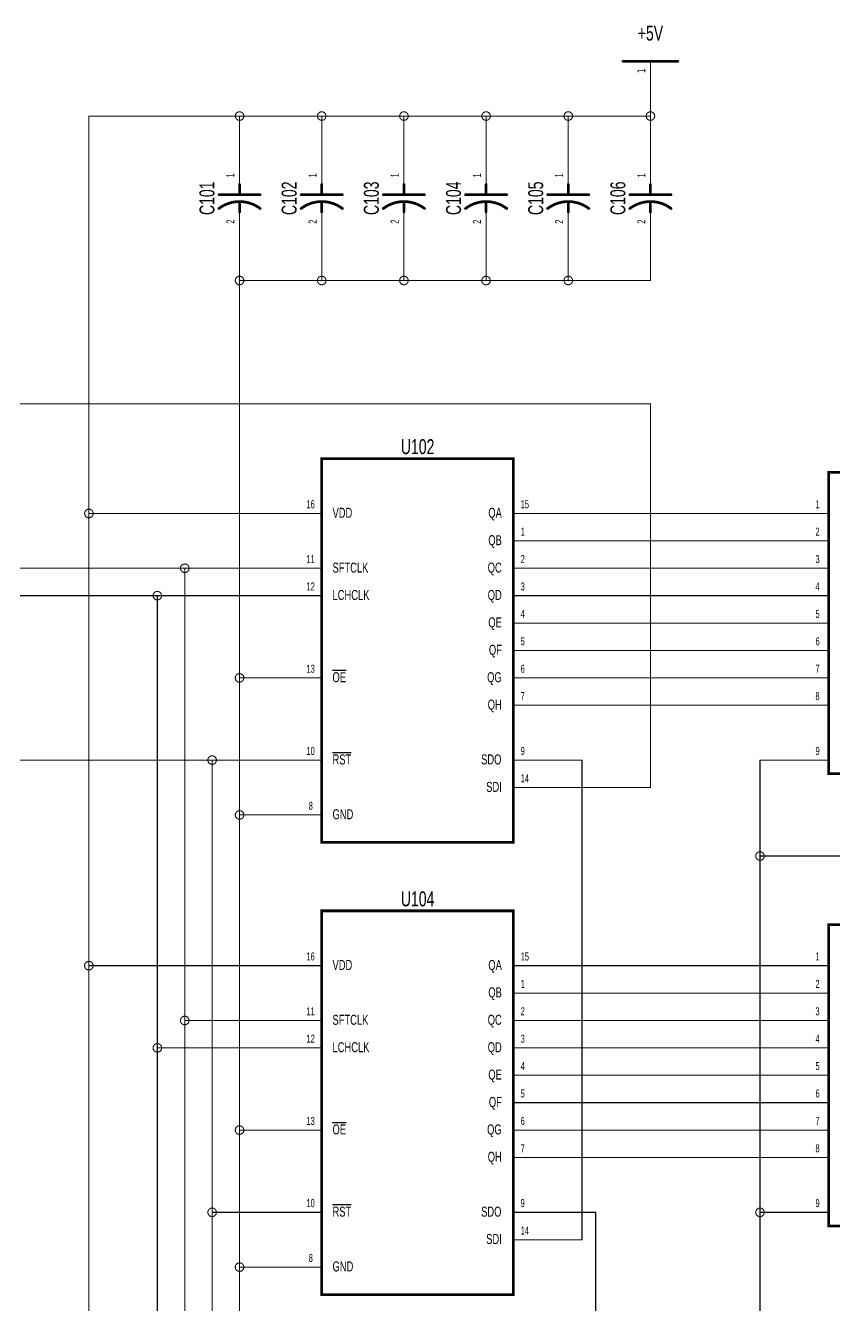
# Model space of a CAD drawing. Extents: x 0 to 23.8, y -0.1 to 21.2.
# Drawn here: x 13.119 to 16.072, y 16.219 to 20.889 of the extents above; entities that cross this region are included whole.
import ezdxf
from ezdxf.enums import TextEntityAlignment as Align

# ---------------------------------------------------------------- set-up
doc = ezdxf.new("R2010")
doc.units = 0
for name, color, linetype in [('Element', 253, 'CONTINUOUS'), ('Net', 50, 'CONTINUOUS'), ('Pin', 50, 'CONTINUOUS')]:
    doc.layers.add(name, color=color, linetype=linetype)

msp = doc.modelspace()

# ---------------------------------------------------------------- linework, layer by layer
at = {"layer": 'Element', "linetype": 'CONTINUOUS'}
for points, const_width in [([(15.2975, 20.7591, 1), (15.3025, 20.7591, 1), (15.2975, 20.7591, 1)], 0.0049), ([(15.4975, 20.7591, 1), (15.5025, 20.7591, 1), (15.4975, 20.7591, 1)], 0.0049), ([(13.8975, 20.3091, 1), (13.9025, 20.3091, 1), (13.8975, 20.3091, 1)], 0.0049), ([(14.1975, 20.3091, 1), (14.2025, 20.3091, 1), (14.1975, 20.3091, 1)], 0.0049), ([(14.4975, 20.3091, 1), (14.5025, 20.3091, 1), (14.4975, 20.3091, 1)], 0.0049), ([(14.7975, 20.3091, 1), (14.8025, 20.3091, 1), (14.7975, 20.3091, 1)], 0.0049), ([(15.0975, 20.3091, 1), (15.1025, 20.3091, 1), (15.0975, 20.3091, 1)], 0.0049), ([(15.3975, 20.3091, 1), (15.4025, 20.3091, 1), (15.3975, 20.3091, 1)], 0.0049), ([(13.8225, 20.2721, 1), (13.8275, 20.2721, 1), (13.8225, 20.2721, 1)], 0.0049), ([(13.8975, 20.2721, 1), (13.9025, 20.2721, 1), (13.8975, 20.2721, 1)], 0.0049), ([(13.9725, 20.2721, 1), (13.9775, 20.2721, 1), (13.9725, 20.2721, 1)], 0.0049), ([(14.1225, 20.2721, 1), (14.1275, 20.2721, 1), (14.1225, 20.2721, 1)], 0.0049), ([(14.1975, 20.2721, 1), (14.2025, 20.2721, 1), (14.1975, 20.2721, 1)], 0.0049), ([(14.2725, 20.2721, 1), (14.2775, 20.2721, 1), (14.2725, 20.2721, 1)], 0.0049), ([(14.4225, 20.2721, 1), (14.4275, 20.2721, 1), (14.4225, 20.2721, 1)], 0.0049), ([(14.4975, 20.2721, 1), (14.5025, 20.2721, 1), (14.4975, 20.2721, 1)], 0.0049), ([(14.5725, 20.2721, 1), (14.5775, 20.2721, 1), (14.5725, 20.2721, 1)], 0.0049), ([(14.7225, 20.2721, 1), (14.7275, 20.2721, 1), (14.7225, 20.2721, 1)], 0.0049), ([(14.7975, 20.2721, 1), (14.8025, 20.2721, 1), (14.7975, 20.2721, 1)], 0.0049), ([(14.8725, 20.2721, 1), (14.8775, 20.2721, 1), (14.8725, 20.2721, 1)], 0.0049), ([(15.0225, 20.2721, 1), (15.0275, 20.2721, 1), (15.0225, 20.2721, 1)], 0.0049), ([(15.0975, 20.2721, 1), (15.1025, 20.2721, 1), (15.0975, 20.2721, 1)], 0.0049), ([(15.1725, 20.2721, 1), (15.1775, 20.2721, 1), (15.1725, 20.2721, 1)], 0.0049), ([(15.3225, 20.2721, 1), (15.3275, 20.2721, 1), (15.3225, 20.2721, 1)], 0.0049), ([(15.3975, 20.2721, 1), (15.4025, 20.2721, 1), (15.3975, 20.2721, 1)], 0.0049), ([(15.4725, 20.2721, 1), (15.4775, 20.2721, 1), (15.4725, 20.2721, 1)], 0.0049), ([(13.8223, 20.2219, 1), (13.8273, 20.2219, 1), (13.8223, 20.2219, 1)], 0.005), ([(13.8975, 20.2471, 1), (13.9025, 20.2471, 1), (13.8975, 20.2471, 1)], 0.0049), ([(13.9727, 20.2219, 1), (13.9777, 20.2219, 1), (13.9727, 20.2219, 1)], 0.005), ([(14.1223, 20.2219, 1), (14.1273, 20.2219, 1), (14.1223, 20.2219, 1)], 0.005), ([(14.1975, 20.2471, 1), (14.2025, 20.2471, 1), (14.1975, 20.2471, 1)], 0.0049), ([(14.2727, 20.2219, 1), (14.2777, 20.2219, 1), (14.2727, 20.2219, 1)], 0.005), ([(14.4223, 20.2219, 1), (14.4273, 20.2219, 1), (14.4223, 20.2219, 1)], 0.005), ([(14.4975, 20.2471, 1), (14.5025, 20.2471, 1), (14.4975, 20.2471, 1)], 0.0049), ([(14.5727, 20.2219, 1), (14.5777, 20.2219, 1), (14.5727, 20.2219, 1)], 0.005), ([(14.7223, 20.2219, 1), (14.7273, 20.2219, 1), (14.7223, 20.2219, 1)], 0.005), ([(14.7975, 20.2471, 1), (14.8025, 20.2471, 1), (14.7975, 20.2471, 1)], 0.0049), ([(14.8727, 20.2219, 1), (14.8777, 20.2219, 1), (14.8727, 20.2219, 1)], 0.005), ([(15.0223, 20.2219, 1), (15.0273, 20.2219, 1), (15.0223, 20.2219, 1)], 0.005), ([(15.0975, 20.2471, 1), (15.1025, 20.2471, 1), (15.0975, 20.2471, 1)], 0.0049), ([(15.1727, 20.2219, 1), (15.1777, 20.2219, 1), (15.1727, 20.2219, 1)], 0.005), ([(15.3223, 20.2219, 1), (15.3273, 20.2219, 1), (15.3223, 20.2219, 1)], 0.005), ([(15.3975, 20.2471, 1), (15.4025, 20.2471, 1), (15.3975, 20.2471, 1)], 0.0049), ([(15.4727, 20.2219, 1), (15.4777, 20.2219, 1), (15.4727, 20.2219, 1)], 0.005), ([(13.8975, 20.2091, 1), (13.9025, 20.2091, 1), (13.8975, 20.2091, 1)], 0.0049), ([(14.1975, 20.2091, 1), (14.2025, 20.2091, 1), (14.1975, 20.2091, 1)], 0.0049), ([(14.4975, 20.2091, 1), (14.5025, 20.2091, 1), (14.4975, 20.2091, 1)], 0.0049), ([(14.7975, 20.2091, 1), (14.8025, 20.2091, 1), (14.7975, 20.2091, 1)], 0.0049), ([(15.0975, 20.2091, 1), (15.1025, 20.2091, 1), (15.0975, 20.2091, 1)], 0.0049), ([(15.3975, 20.2091, 1), (15.4025, 20.2091, 1), (15.3975, 20.2091, 1)], 0.0049)]:
    msp.add_lwpolyline(points, format="xyb", dxfattribs=dict(at, const_width=const_width))
for points, const_width in [([(15.3, 20.7591), (15.5, 20.7591)], 0.0098), ([(13.9, 20.3091), (13.9, 20.2721)], 0.0098), ([(14.2, 20.3091), (14.2, 20.2721)], 0.0098), ([(14.5, 20.3091), (14.5, 20.2721)], 0.0098), ([(14.8, 20.3091), (14.8, 20.2721)], 0.0098), ([(15.1, 20.3091), (15.1, 20.2721)], 0.0098), ([(15.4, 20.3091), (15.4, 20.2721)], 0.0098), ([(13.825, 20.2721), (13.975, 20.2721)], 0.0098), ([(14.125, 20.2721), (14.275, 20.2721)], 0.0098), ([(14.425, 20.2721), (14.575, 20.2721)], 0.0098), ([(14.725, 20.2721), (14.875, 20.2721)], 0.0098), ([(15.025, 20.2721), (15.175, 20.2721)], 0.0098), ([(15.325, 20.2721), (15.475, 20.2721)], 0.0098), ([(13.9752, 20.2219), (13.9686, 20.2265), (13.9617, 20.2307), (13.9546, 20.2345), (13.9472, 20.2378), (13.9397, 20.2406), (13.9319, 20.2429), (13.9241, 20.2447), (13.9161, 20.246), (13.9081, 20.2468), (13.9, 20.2471), (13.8919, 20.2468), (13.8839, 20.246), (13.8759, 20.2447), (13.8681, 20.2429), (13.8603, 20.2406), (13.8528, 20.2378), (13.8454, 20.2345), (13.8383, 20.2307), (13.8314, 20.2265), (13.8248, 20.2219)], 0.01), ([(13.9, 20.2471), (13.9, 20.2091)], 0.0098), ([(14.2752, 20.2219), (14.2686, 20.2265), (14.2617, 20.2307), (14.2546, 20.2345), (14.2472, 20.2378), (14.2397, 20.2406), (14.2319, 20.2429), (14.2241, 20.2447), (14.2161, 20.246), (14.2081, 20.2468), (14.2, 20.2471), (14.1919, 20.2468), (14.1839, 20.246), (14.1759, 20.2447), (14.1681, 20.2429), (14.1603, 20.2406), (14.1528, 20.2378), (14.1454, 20.2345), (14.1383, 20.2307), (14.1314, 20.2265), (14.1248, 20.2219)], 0.01), ([(14.2, 20.2471), (14.2, 20.2091)], 0.0098), ([(14.5752, 20.2219), (14.5686, 20.2265), (14.5617, 20.2307), (14.5546, 20.2345), (14.5472, 20.2378), (14.5397, 20.2406), (14.5319, 20.2429), (14.5241, 20.2447), (14.5161, 20.246), (14.5081, 20.2468), (14.5, 20.2471), (14.4919, 20.2468), (14.4839, 20.246), (14.4759, 20.2447), (14.4681, 20.2429), (14.4603, 20.2406), (14.4528, 20.2378), (14.4454, 20.2345), (14.4383, 20.2307), (14.4314, 20.2265), (14.4248, 20.2219)], 0.01), ([(14.5, 20.2471), (14.5, 20.2091)], 0.0098), ([(14.8752, 20.2219), (14.8686, 20.2265), (14.8617, 20.2307), (14.8546, 20.2345), (14.8472, 20.2378), (14.8397, 20.2406), (14.8319, 20.2429), (14.8241, 20.2447), (14.8161, 20.246), (14.8081, 20.2468), (14.8, 20.2471), (14.7919, 20.2468), (14.7839, 20.246), (14.7759, 20.2447), (14.7681, 20.2429), (14.7603, 20.2406), (14.7528, 20.2378), (14.7454, 20.2345), (14.7383, 20.2307), (14.7314, 20.2265), (14.7248, 20.2219)], 0.01), ([(14.8, 20.2471), (14.8, 20.2091)], 0.0098), ([(15.1752, 20.2219), (15.1686, 20.2265), (15.1617, 20.2307), (15.1546, 20.2345), (15.1472, 20.2378), (15.1397, 20.2406), (15.1319, 20.2429), (15.1241, 20.2447), (15.1161, 20.246), (15.1081, 20.2468), (15.1, 20.2471), (15.0919, 20.2468), (15.0839, 20.246), (15.0759, 20.2447), (15.0681, 20.2429), (15.0603, 20.2406), (15.0528, 20.2378), (15.0454, 20.2345), (15.0383, 20.2307), (15.0314, 20.2265), (15.0248, 20.2219)], 0.01), ([(15.1, 20.2471), (15.1, 20.2091)], 0.0098), ([(15.4752, 20.2219), (15.4686, 20.2265), (15.4617, 20.2307), (15.4546, 20.2345), (15.4472, 20.2378), (15.4397, 20.2406), (15.4319, 20.2429), (15.4241, 20.2447), (15.4161, 20.246), (15.4081, 20.2468), (15.4, 20.2471), (15.3919, 20.2468), (15.3839, 20.246), (15.3759, 20.2447), (15.3681, 20.2429), (15.3603, 20.2406), (15.3528, 20.2378), (15.3454, 20.2345), (15.3383, 20.2307), (15.3314, 20.2265), (15.3248, 20.2219)], 0.01), ([(15.4, 20.2471), (15.4, 20.2091)], 0.0098), ([(14.2, 19.3091), (14.9, 19.3091), (14.9, 17.9091), (14.2, 17.9091), (14.2, 19.3091)], 0.0098), ([(16.05, 19.2591), (16.95, 19.2591), (16.95, 18.1591), (16.05, 18.1591), (16.05, 19.2591)], 0.0098), ([(14.2, 17.6591), (14.9, 17.6591), (14.9, 16.2591), (14.2, 16.2591), (14.2, 17.6591)], 0.0098), ([(16.05, 17.6091), (16.95, 17.6091), (16.95, 16.5091), (16.05, 16.5091), (16.05, 17.6091)], 0.0098)]:
    msp.add_lwpolyline(points, dxfattribs=dict(at, const_width=const_width))
at = {"layer": 'Net', "linetype": 'CONTINUOUS', "const_width": 0.0039}
for points in [[(15.4, 20.6091), (15.4, 20.4591)], [(13.35, 19.1091), (13.35, 20.5591)], [(13.35, 20.5591), (13.9, 20.5591)], [(13.8843, 20.5591), (13.885, 20.5542), (13.8873, 20.5498), (13.8907, 20.5463), (13.8951, 20.5441), (13.9, 20.5433), (13.9049, 20.5441), (13.9093, 20.5463), (13.9127, 20.5498), (13.915, 20.5542), (13.9157, 20.5591), (13.915, 20.5639), (13.9127, 20.5683), (13.9093, 20.5718), (13.9049, 20.574), (13.9, 20.5748), (13.8951, 20.574), (13.8907, 20.5718), (13.8873, 20.5683), (13.885, 20.5639), (13.8843, 20.5591)], [(13.9, 20.4591), (13.9, 20.5591)], [(13.9, 20.5591), (14.2, 20.5591)], [(14.1843, 20.5591), (14.185, 20.5542), (14.1873, 20.5498), (14.1907, 20.5463), (14.1951, 20.5441), (14.2, 20.5433), (14.2049, 20.5441), (14.2093, 20.5463), (14.2127, 20.5498), (14.215, 20.5542), (14.2157, 20.5591), (14.215, 20.5639), (14.2127, 20.5683), (14.2093, 20.5718), (14.2049, 20.574), (14.2, 20.5748), (14.1951, 20.574), (14.1907, 20.5718), (14.1873, 20.5683), (14.185, 20.5639), (14.1843, 20.5591)], [(14.2, 20.4591), (14.2, 20.5591)], [(14.2, 20.5591), (14.5, 20.5591)], [(14.4843, 20.5591), (14.485, 20.5542), (14.4873, 20.5498), (14.4907, 20.5463), (14.4951, 20.5441), (14.5, 20.5433), (14.5049, 20.5441), (14.5093, 20.5463), (14.5127, 20.5498), (14.515, 20.5542), (14.5157, 20.5591), (14.515, 20.5639), (14.5127, 20.5683), (14.5093, 20.5718), (14.5049, 20.574), (14.5, 20.5748), (14.4951, 20.574), (14.4907, 20.5718), (14.4873, 20.5683), (14.485, 20.5639), (14.4843, 20.5591)], [(14.5, 20.4591), (14.5, 20.5591)], [(14.5, 20.5591), (14.8, 20.5591)], [(14.7843, 20.5591), (14.785, 20.5542), (14.7873, 20.5498), (14.7907, 20.5463), (14.7951, 20.5441), (14.8, 20.5433), (14.8049, 20.5441), (14.8093, 20.5463), (14.8127, 20.5498), (14.815, 20.5542), (14.8157, 20.5591), (14.815, 20.5639), (14.8127, 20.5683), (14.8093, 20.5718), (14.8049, 20.574), (14.8, 20.5748), (14.7951, 20.574), (14.7907, 20.5718), (14.7873, 20.5683), (14.785, 20.5639), (14.7843, 20.5591)], [(14.8, 20.4591), (14.8, 20.5591)], [(14.8, 20.5591), (15.1, 20.5591)], [(15.0843, 20.5591), (15.085, 20.5542), (15.0873, 20.5498), (15.0907, 20.5463), (15.0951, 20.5441), (15.1, 20.5433), (15.1049, 20.5441), (15.1093, 20.5463), (15.1127, 20.5498), (15.115, 20.5542), (15.1157, 20.5591), (15.115, 20.5639), (15.1127, 20.5683), (15.1093, 20.5718), (15.1049, 20.574), (15.1, 20.5748), (15.0951, 20.574), (15.0907, 20.5718), (15.0873, 20.5683), (15.085, 20.5639), (15.0843, 20.5591)], [(15.1, 20.4591), (15.1, 20.5591)], [(15.1, 20.5591), (15.4, 20.5591)], [(15.3843, 20.5591), (15.385, 20.5542), (15.3873, 20.5498), (15.3907, 20.5463), (15.3951, 20.5441), (15.4, 20.5433), (15.4049, 20.5441), (15.4093, 20.5463), (15.4127, 20.5498), (15.415, 20.5542), (15.4157, 20.5591), (15.415, 20.5639), (15.4127, 20.5683), (15.4093, 20.5718), (15.4049, 20.574), (15.4, 20.5748), (15.3951, 20.574), (15.3907, 20.5718), (15.3873, 20.5683), (15.385, 20.5639), (15.3843, 20.5591)], [(13.9, 20.0591), (13.9, 19.9591)], [(14.2, 20.0591), (14.2, 19.9591)], [(14.5, 20.0591), (14.5, 19.9591)], [(14.8, 20.0591), (14.8, 19.9591)], [(15.1, 20.0591), (15.1, 19.9591)], [(15.4, 19.9591), (15.4, 20.0591)], [(13.8843, 19.9591), (13.885, 19.9542), (13.8873, 19.9498), (13.8907, 19.9463), (13.8951, 19.9441), (13.9, 19.9433), (13.9049, 19.9441), (13.9093, 19.9463), (13.9127, 19.9498), (13.915, 19.9542), (13.9157, 19.9591), (13.915, 19.9639), (13.9127, 19.9683), (13.9093, 19.9718), (13.9049, 19.974), (13.9, 19.9748), (13.8951, 19.974), (13.8907, 19.9718), (13.8873, 19.9683), (13.885, 19.9639), (13.8843, 19.9591)], [(13.9, 19.9591), (15.4, 19.9591)], [(13.9, 14.5591), (13.9, 19.9591)], [(14.1843, 19.9591), (14.185, 19.9542), (14.1873, 19.9498), (14.1907, 19.9463), (14.1951, 19.9441), (14.2, 19.9433), (14.2049, 19.9441), (14.2093, 19.9463), (14.2127, 19.9498), (14.215, 19.9542), (14.2157, 19.9591), (14.215, 19.9639), (14.2127, 19.9683), (14.2093, 19.9718), (14.2049, 19.974), (14.2, 19.9748), (14.1951, 19.974), (14.1907, 19.9718), (14.1873, 19.9683), (14.185, 19.9639), (14.1843, 19.9591)], [(14.4843, 19.9591), (14.485, 19.9542), (14.4873, 19.9498), (14.4907, 19.9463), (14.4951, 19.9441), (14.5, 19.9433), (14.5049, 19.9441), (14.5093, 19.9463), (14.5127, 19.9498), (14.515, 19.9542), (14.5157, 19.9591), (14.515, 19.9639), (14.5127, 19.9683), (14.5093, 19.9718), (14.5049, 19.974), (14.5, 19.9748), (14.4951, 19.974), (14.4907, 19.9718), (14.4873, 19.9683), (14.485, 19.9639), (14.4843, 19.9591)], [(14.7843, 19.9591), (14.785, 19.9542), (14.7873, 19.9498), (14.7907, 19.9463), (14.7951, 19.9441), (14.8, 19.9433), (14.8049, 19.9441), (14.8093, 19.9463), (14.8127, 19.9498), (14.815, 19.9542), (14.8157, 19.9591), (14.815, 19.9639), (14.8127, 19.9683), (14.8093, 19.9718), (14.8049, 19.974), (14.8, 19.9748), (14.7951, 19.974), (14.7907, 19.9718), (14.7873, 19.9683), (14.785, 19.9639), (14.7843, 19.9591)], [(15.0843, 19.9591), (15.085, 19.9542), (15.0873, 19.9498), (15.0907, 19.9463), (15.0951, 19.9441), (15.1, 19.9433), (15.1049, 19.9441), (15.1093, 19.9463), (15.1127, 19.9498), (15.115, 19.9542), (15.1157, 19.9591), (15.115, 19.9639), (15.1127, 19.9683), (15.1093, 19.9718), (15.1049, 19.974), (15.1, 19.9748), (15.0951, 19.974), (15.0907, 19.9718), (15.0873, 19.9683), (15.085, 19.9639), (15.0843, 19.9591)], [(15.4, 19.5091), (12.7394, 19.5091)], [(15.4, 18.1091), (15.4, 19.5091)], [(13.3343, 19.1091), (13.335, 19.1042), (13.3373, 19.0998), (13.3407, 19.0963), (13.3451, 19.0941), (13.35, 19.0933), (13.3549, 19.0941), (13.3593, 19.0963), (13.3627, 19.0998), (13.365, 19.1042), (13.3657, 19.1091), (13.365, 19.1139), (13.3627, 19.1183), (13.3593, 19.1218), (13.3549, 19.124), (13.35, 19.1248), (13.3451, 19.124), (13.3407, 19.1218), (13.3373, 19.1183), (13.335, 19.1139), (13.3343, 19.1091)], [(14.05, 19.1091), (13.35, 19.1091)], [(13.35, 17.4591), (13.35, 19.1091)], [(15.05, 19.1091), (15.9, 19.1091)], [(15.05, 19.0091), (15.9, 19.0091)], [(13.6843, 18.9091), (13.685, 18.9042), (13.6873, 18.8998), (13.6907, 18.8963), (13.6951, 18.8941), (13.7, 18.8933), (13.7049, 18.8941), (13.7093, 18.8963), (13.7127, 18.8998), (13.715, 18.9042), (13.7157, 18.9091), (13.715, 18.9139), (13.7127, 18.9183), (13.7093, 18.9218), (13.7049, 18.924), (13.7, 18.9248), (13.6951, 18.924), (13.6907, 18.9218), (13.6873, 18.9183), (13.685, 18.9139), (13.6843, 18.9091)], [(14.05, 18.9091), (12.7394, 18.9091)], [(13.7, 17.2591), (13.7, 18.9091)], [(15.05, 18.9091), (15.9, 18.9091)], [(13.5843, 18.8091), (13.585, 18.8042), (13.5873, 18.7998), (13.5907, 18.7963), (13.5951, 18.7941), (13.6, 18.7933), (13.6049, 18.7941), (13.6093, 18.7963), (13.6127, 18.7998), (13.615, 18.8042), (13.6157, 18.8091), (13.615, 18.8139), (13.6127, 18.8183), (13.6093, 18.8218), (13.6049, 18.824), (13.6, 18.8248), (13.5951, 18.824), (13.5907, 18.8218), (13.5873, 18.8183), (13.585, 18.8139), (13.5843, 18.8091)], [(14.05, 18.8091), (12.7394, 18.8091)], [(13.6, 17.1591), (13.6, 18.8091)], [(15.05, 18.8091), (15.9, 18.8091)], [(15.05, 18.7091), (15.9, 18.7091)], [(15.05, 18.6091), (15.9, 18.6091)], [(13.8843, 18.5091), (13.885, 18.5042), (13.8873, 18.4998), (13.8907, 18.4963), (13.8951, 18.4941), (13.9, 18.4933), (13.9049, 18.4941), (13.9093, 18.4963), (13.9127, 18.4998), (13.915, 18.5042), (13.9157, 18.5091), (13.915, 18.5139), (13.9127, 18.5183), (13.9093, 18.5218), (13.9049, 18.524), (13.9, 18.5248), (13.8951, 18.524), (13.8907, 18.5218), (13.8873, 18.5183), (13.885, 18.5139), (13.8843, 18.5091)], [(14.05, 18.5091), (13.9, 18.5091)], [(15.05, 18.5091), (15.9, 18.5091)], [(15.05, 18.4091), (15.9, 18.4091)], [(13.7843, 18.2091), (13.785, 18.2042), (13.7873, 18.1998), (13.7907, 18.1963), (13.7951, 18.1941), (13.8, 18.1933), (13.8049, 18.1941), (13.8093, 18.1963), (13.8127, 18.1998), (13.815, 18.2042), (13.8157, 18.2091), (13.815, 18.2139), (13.8127, 18.2183), (13.8093, 18.2218), (13.8049, 18.224), (13.8, 18.2248), (13.7951, 18.224), (13.7907, 18.2218), (13.7873, 18.2183), (13.785, 18.2139), (13.7843, 18.2091)], [(14.05, 18.2091), (12.7394, 18.2091)], [(13.8, 16.5591), (13.8, 18.2091)], [(15.05, 18.2091), (15.15, 18.2091)], [(15.15, 18.2091), (15.15, 16.4591)], [(15.9, 18.2091), (15.8, 18.2091)], [(15.8, 18.2091), (15.8, 16.5591)], [(15.05, 18.1091), (15.4, 18.1091)], [(13.8843, 18.0091), (13.885, 18.0042), (13.8873, 17.9998), (13.8907, 17.9963), (13.8951, 17.9941), (13.9, 17.9933), (13.9049, 17.9941), (13.9093, 17.9963), (13.9127, 17.9998), (13.915, 18.0042), (13.9157, 18.0091), (13.915, 18.0139), (13.9127, 18.0183), (13.9093, 18.0218), (13.9049, 18.024), (13.9, 18.0248), (13.8951, 18.024), (13.8907, 18.0218), (13.8873, 18.0183), (13.885, 18.0139), (13.8843, 18.0091)], [(14.05, 18.0091), (13.9, 18.0091)], [(15.7843, 17.8591), (15.785, 17.8542), (15.7873, 17.8498), (15.7907, 17.8463), (15.7951, 17.8441), (15.8, 17.8433), (15.8049, 17.8441), (15.8093, 17.8463), (15.8127, 17.8498), (15.815, 17.8542), (15.8157, 17.8591), (15.815, 17.8639), (15.8127, 17.8683), (15.8093, 17.8718), (15.8049, 17.874), (15.8, 17.8748), (15.7951, 17.874), (15.7907, 17.8718), (15.7873, 17.8683), (15.785, 17.8639), (15.7843, 17.8591)], [(17.7, 17.8591), (15.8, 17.8591)], [(13.3343, 17.4591), (13.335, 17.4542), (13.3373, 17.4498), (13.3407, 17.4463), (13.3451, 17.4441), (13.35, 17.4433), (13.3549, 17.4441), (13.3593, 17.4463), (13.3627, 17.4498), (13.365, 17.4542), (13.3657, 17.4591), (13.365, 17.4639), (13.3627, 17.4683), (13.3593, 17.4718), (13.3549, 17.474), (13.35, 17.4748), (13.3451, 17.474), (13.3407, 17.4718), (13.3373, 17.4683), (13.335, 17.4639), (13.3343, 17.4591)], [(14.05, 17.4591), (13.35, 17.4591)], [(13.35, 15.8091), (13.35, 17.4591)], [(15.05, 17.4591), (15.9, 17.4591)], [(15.9, 17.3591), (15.05, 17.3591)], [(13.6843, 17.2591), (13.685, 17.2542), (13.6873, 17.2498), (13.6907, 17.2463), (13.6951, 17.2441), (13.7, 17.2433), (13.7049, 17.2441), (13.7093, 17.2463), (13.7127, 17.2498), (13.715, 17.2542), (13.7157, 17.2591), (13.715, 17.2639), (13.7127, 17.2683), (13.7093, 17.2718), (13.7049, 17.274), (13.7, 17.2748), (13.6951, 17.274), (13.6907, 17.2718), (13.6873, 17.2683), (13.685, 17.2639), (13.6843, 17.2591)], [(14.05, 17.2591), (13.7, 17.2591)], [(13.7, 15.6091), (13.7, 17.2591)], [(15.05, 17.2591), (15.9, 17.2591)], [(13.5843, 17.1591), (13.585, 17.1542), (13.5873, 17.1498), (13.5907, 17.1463), (13.5951, 17.1441), (13.6, 17.1433), (13.6049, 17.1441), (13.6093, 17.1463), (13.6127, 17.1498), (13.615, 17.1542), (13.6157, 17.1591), (13.615, 17.1639), (13.6127, 17.1683), (13.6093, 17.1718), (13.6049, 17.174), (13.6, 17.1748), (13.5951, 17.174), (13.5907, 17.1718), (13.5873, 17.1683), (13.585, 17.1639), (13.5843, 17.1591)], [(14.05, 17.1591), (13.6, 17.1591)], [(13.6, 15.5091), (13.6, 17.1591)], [(15.05, 17.1591), (15.9, 17.1591)], [(15.05, 17.0591), (15.9, 17.0591)], [(15.05, 16.9591), (15.9, 16.9591)], [(13.8843, 16.8591), (13.885, 16.8542), (13.8873, 16.8498), (13.8907, 16.8463), (13.8951, 16.8441), (13.9, 16.8433), (13.9049, 16.8441), (13.9093, 16.8463), (13.9127, 16.8498), (13.915, 16.8542), (13.9157, 16.8591), (13.915, 16.8639), (13.9127, 16.8683), (13.9093, 16.8718), (13.9049, 16.874), (13.9, 16.8748), (13.8951, 16.874), (13.8907, 16.8718), (13.8873, 16.8683), (13.885, 16.8639), (13.8843, 16.8591)], [(14.05, 16.8591), (13.9, 16.8591)], [(15.05, 16.8591), (15.9, 16.8591)], [(15.05, 16.7591), (15.9, 16.7591)], [(13.7843, 16.5591), (13.785, 16.5542), (13.7873, 16.5498), (13.7907, 16.5463), (13.7951, 16.5441), (13.8, 16.5433), (13.8049, 16.5441), (13.8093, 16.5463), (13.8127, 16.5498), (13.815, 16.5542), (13.8157, 16.5591), (13.815, 16.5639), (13.8127, 16.5683), (13.8093, 16.5718), (13.8049, 16.574), (13.8, 16.5748), (13.7951, 16.574), (13.7907, 16.5718), (13.7873, 16.5683), (13.785, 16.5639), (13.7843, 16.5591)], [(14.05, 16.5591), (13.8, 16.5591)], [(13.8, 14.9091), (13.8, 16.5591)], [(15.05, 16.5591), (15.2, 16.5591)], [(15.2, 16.5591), (15.2, 14.8091)], [(15.7843, 16.5591), (15.785, 16.5542), (15.7873, 16.5498), (15.7907, 16.5463), (15.7951, 16.5441), (15.8, 16.5433), (15.8049, 16.5441), (15.8093, 16.5463), (15.8127, 16.5498), (15.815, 16.5542), (15.8157, 16.5591), (15.815, 16.5639), (15.8127, 16.5683), (15.8093, 16.5718), (15.8049, 16.574), (15.8, 16.5748), (15.7951, 16.574), (15.7907, 16.5718), (15.7873, 16.5683), (15.785, 16.5639), (15.7843, 16.5591)], [(15.9, 16.5591), (15.8, 16.5591)], [(15.8, 16.5591), (15.8, 14.9091)], [(15.15, 16.4591), (15.05, 16.4591)], [(13.8843, 16.3591), (13.885, 16.3542), (13.8873, 16.3498), (13.8907, 16.3463), (13.8951, 16.3441), (13.9, 16.3433), (13.9049, 16.3441), (13.9093, 16.3463), (13.9127, 16.3498), (13.915, 16.3542), (13.9157, 16.3591), (13.915, 16.3639), (13.9127, 16.3683), (13.9093, 16.3718), (13.9049, 16.374), (13.9, 16.3748), (13.8951, 16.374), (13.8907, 16.3718), (13.8873, 16.3683), (13.885, 16.3639), (13.8843, 16.3591)], [(14.05, 16.3591), (13.9, 16.3591)]]:
    msp.add_lwpolyline(points, dxfattribs=at)
at = {"layer": 'Net', "linetype": 'CONTINUOUS', "const_width": 0.002}
for points in [[(15.399, 20.6091, 1), (15.401, 20.6091, 1), (15.399, 20.6091, 1)], [(13.349, 20.5591, 1), (13.351, 20.5591, 1), (13.349, 20.5591, 1)], [(13.349, 20.5591, 1), (13.351, 20.5591, 1), (13.349, 20.5591, 1)], [(13.8833, 20.5591, 1), (13.8852, 20.5591, 1), (13.8833, 20.5591, 1)], [(13.899, 20.5591, 1), (13.901, 20.5591, 1), (13.899, 20.5591, 1)], [(13.899, 20.5591, 1), (13.901, 20.5591, 1), (13.899, 20.5591, 1)], [(13.899, 20.5591, 1), (13.901, 20.5591, 1), (13.899, 20.5591, 1)], [(14.1833, 20.5591, 1), (14.1852, 20.5591, 1), (14.1833, 20.5591, 1)], [(14.199, 20.5591, 1), (14.201, 20.5591, 1), (14.199, 20.5591, 1)], [(14.199, 20.5591, 1), (14.201, 20.5591, 1), (14.199, 20.5591, 1)], [(14.199, 20.5591, 1), (14.201, 20.5591, 1), (14.199, 20.5591, 1)], [(14.4833, 20.5591, 1), (14.4852, 20.5591, 1), (14.4833, 20.5591, 1)], [(14.499, 20.5591, 1), (14.501, 20.5591, 1), (14.499, 20.5591, 1)], [(14.499, 20.5591, 1), (14.501, 20.5591, 1), (14.499, 20.5591, 1)], [(14.499, 20.5591, 1), (14.501, 20.5591, 1), (14.499, 20.5591, 1)], [(14.7833, 20.5591, 1), (14.7852, 20.5591, 1), (14.7833, 20.5591, 1)], [(14.799, 20.5591, 1), (14.801, 20.5591, 1), (14.799, 20.5591, 1)], [(14.799, 20.5591, 1), (14.801, 20.5591, 1), (14.799, 20.5591, 1)], [(14.799, 20.5591, 1), (14.801, 20.5591, 1), (14.799, 20.5591, 1)], [(15.0833, 20.5591, 1), (15.0852, 20.5591, 1), (15.0833, 20.5591, 1)], [(15.099, 20.5591, 1), (15.101, 20.5591, 1), (15.099, 20.5591, 1)], [(15.099, 20.5591, 1), (15.101, 20.5591, 1), (15.099, 20.5591, 1)], [(15.099, 20.5591, 1), (15.101, 20.5591, 1), (15.099, 20.5591, 1)], [(15.3833, 20.5591, 1), (15.3852, 20.5591, 1), (15.3833, 20.5591, 1)], [(15.399, 20.5591, 1), (15.401, 20.5591, 1), (15.399, 20.5591, 1)], [(13.899, 20.4591, 1), (13.901, 20.4591, 1), (13.899, 20.4591, 1)], [(14.199, 20.4591, 1), (14.201, 20.4591, 1), (14.199, 20.4591, 1)], [(14.499, 20.4591, 1), (14.501, 20.4591, 1), (14.499, 20.4591, 1)], [(14.799, 20.4591, 1), (14.801, 20.4591, 1), (14.799, 20.4591, 1)], [(15.099, 20.4591, 1), (15.101, 20.4591, 1), (15.099, 20.4591, 1)], [(15.399, 20.4591, 1), (15.401, 20.4591, 1), (15.399, 20.4591, 1)], [(13.899, 20.0591, 1), (13.901, 20.0591, 1), (13.899, 20.0591, 1)], [(14.199, 20.0591, 1), (14.201, 20.0591, 1), (14.199, 20.0591, 1)], [(14.499, 20.0591, 1), (14.501, 20.0591, 1), (14.499, 20.0591, 1)], [(14.799, 20.0591, 1), (14.801, 20.0591, 1), (14.799, 20.0591, 1)], [(15.099, 20.0591, 1), (15.101, 20.0591, 1), (15.099, 20.0591, 1)], [(15.399, 20.0591, 1), (15.401, 20.0591, 1), (15.399, 20.0591, 1)], [(13.8833, 19.9591, 1), (13.8852, 19.9591, 1), (13.8833, 19.9591, 1)], [(13.899, 19.9591, 1), (13.901, 19.9591, 1), (13.899, 19.9591, 1)], [(13.899, 19.9591, 1), (13.901, 19.9591, 1), (13.899, 19.9591, 1)], [(13.899, 19.9591, 1), (13.901, 19.9591, 1), (13.899, 19.9591, 1)], [(14.1833, 19.9591, 1), (14.1852, 19.9591, 1), (14.1833, 19.9591, 1)], [(14.199, 19.9591, 1), (14.201, 19.9591, 1), (14.199, 19.9591, 1)], [(14.4833, 19.9591, 1), (14.4852, 19.9591, 1), (14.4833, 19.9591, 1)], [(14.499, 19.9591, 1), (14.501, 19.9591, 1), (14.499, 19.9591, 1)], [(14.7833, 19.9591, 1), (14.7852, 19.9591, 1), (14.7833, 19.9591, 1)], [(14.799, 19.9591, 1), (14.801, 19.9591, 1), (14.799, 19.9591, 1)], [(15.0833, 19.9591, 1), (15.0852, 19.9591, 1), (15.0833, 19.9591, 1)], [(15.099, 19.9591, 1), (15.101, 19.9591, 1), (15.099, 19.9591, 1)], [(15.399, 19.9591, 1), (15.401, 19.9591, 1), (15.399, 19.9591, 1)], [(15.399, 19.9591, 1), (15.401, 19.9591, 1), (15.399, 19.9591, 1)], [(15.399, 19.5091, 1), (15.401, 19.5091, 1), (15.399, 19.5091, 1)], [(15.399, 19.5091, 1), (15.401, 19.5091, 1), (15.399, 19.5091, 1)], [(13.3333, 19.1091, 1), (13.3352, 19.1091, 1), (13.3333, 19.1091, 1)], [(13.349, 19.1091, 1), (13.351, 19.1091, 1), (13.349, 19.1091, 1)], [(13.349, 19.1091, 1), (13.351, 19.1091, 1), (13.349, 19.1091, 1)], [(13.349, 19.1091, 1), (13.351, 19.1091, 1), (13.349, 19.1091, 1)], [(14.049, 19.1091, 1), (14.051, 19.1091, 1), (14.049, 19.1091, 1)], [(15.049, 19.1091, 1), (15.051, 19.1091, 1), (15.049, 19.1091, 1)], [(15.899, 19.1091, 1), (15.901, 19.1091, 1), (15.899, 19.1091, 1)], [(15.049, 19.0091, 1), (15.051, 19.0091, 1), (15.049, 19.0091, 1)], [(15.899, 19.0091, 1), (15.901, 19.0091, 1), (15.899, 19.0091, 1)], [(13.6833, 18.9091, 1), (13.6852, 18.9091, 1), (13.6833, 18.9091, 1)], [(13.699, 18.9091, 1), (13.701, 18.9091, 1), (13.699, 18.9091, 1)], [(14.049, 18.9091, 1), (14.051, 18.9091, 1), (14.049, 18.9091, 1)], [(15.049, 18.9091, 1), (15.051, 18.9091, 1), (15.049, 18.9091, 1)], [(15.899, 18.9091, 1), (15.901, 18.9091, 1), (15.899, 18.9091, 1)], [(13.5833, 18.8091, 1), (13.5852, 18.8091, 1), (13.5833, 18.8091, 1)], [(13.599, 18.8091, 1), (13.601, 18.8091, 1), (13.599, 18.8091, 1)], [(14.049, 18.8091, 1), (14.051, 18.8091, 1), (14.049, 18.8091, 1)], [(15.049, 18.8091, 1), (15.051, 18.8091, 1), (15.049, 18.8091, 1)], [(15.899, 18.8091, 1), (15.901, 18.8091, 1), (15.899, 18.8091, 1)], [(15.049, 18.7091, 1), (15.051, 18.7091, 1), (15.049, 18.7091, 1)], [(15.899, 18.7091, 1), (15.901, 18.7091, 1), (15.899, 18.7091, 1)], [(15.049, 18.6091, 1), (15.051, 18.6091, 1), (15.049, 18.6091, 1)], [(15.899, 18.6091, 1), (15.901, 18.6091, 1), (15.899, 18.6091, 1)], [(13.8833, 18.5091, 1), (13.8852, 18.5091, 1), (13.8833, 18.5091, 1)], [(13.899, 18.5091, 1), (13.901, 18.5091, 1), (13.899, 18.5091, 1)], [(14.049, 18.5091, 1), (14.051, 18.5091, 1), (14.049, 18.5091, 1)], [(15.049, 18.5091, 1), (15.051, 18.5091, 1), (15.049, 18.5091, 1)], [(15.899, 18.5091, 1), (15.901, 18.5091, 1), (15.899, 18.5091, 1)], [(15.049, 18.4091, 1), (15.051, 18.4091, 1), (15.049, 18.4091, 1)], [(15.899, 18.4091, 1), (15.901, 18.4091, 1), (15.899, 18.4091, 1)], [(13.7833, 18.2091, 1), (13.7852, 18.2091, 1), (13.7833, 18.2091, 1)], [(13.799, 18.2091, 1), (13.801, 18.2091, 1), (13.799, 18.2091, 1)], [(14.049, 18.2091, 1), (14.051, 18.2091, 1), (14.049, 18.2091, 1)], [(15.049, 18.2091, 1), (15.051, 18.2091, 1), (15.049, 18.2091, 1)], [(15.149, 18.2091, 1), (15.151, 18.2091, 1), (15.149, 18.2091, 1)], [(15.149, 18.2091, 1), (15.151, 18.2091, 1), (15.149, 18.2091, 1)], [(15.799, 18.2091, 1), (15.801, 18.2091, 1), (15.799, 18.2091, 1)], [(15.799, 18.2091, 1), (15.801, 18.2091, 1), (15.799, 18.2091, 1)], [(15.899, 18.2091, 1), (15.901, 18.2091, 1), (15.899, 18.2091, 1)], [(15.049, 18.1091, 1), (15.051, 18.1091, 1), (15.049, 18.1091, 1)], [(15.399, 18.1091, 1), (15.401, 18.1091, 1), (15.399, 18.1091, 1)], [(15.399, 18.1091, 1), (15.401, 18.1091, 1), (15.399, 18.1091, 1)], [(13.8833, 18.0091, 1), (13.8852, 18.0091, 1), (13.8833, 18.0091, 1)], [(13.899, 18.0091, 1), (13.901, 18.0091, 1), (13.899, 18.0091, 1)], [(14.049, 18.0091, 1), (14.051, 18.0091, 1), (14.049, 18.0091, 1)], [(15.7833, 17.8591, 1), (15.7852, 17.8591, 1), (15.7833, 17.8591, 1)], [(15.799, 17.8591, 1), (15.801, 17.8591, 1), (15.799, 17.8591, 1)], [(13.3333, 17.4591, 1), (13.3352, 17.4591, 1), (13.3333, 17.4591, 1)], [(13.349, 17.4591, 1), (13.351, 17.4591, 1), (13.349, 17.4591, 1)], [(13.349, 17.4591, 1), (13.351, 17.4591, 1), (13.349, 17.4591, 1)], [(13.349, 17.4591, 1), (13.351, 17.4591, 1), (13.349, 17.4591, 1)], [(14.049, 17.4591, 1), (14.051, 17.4591, 1), (14.049, 17.4591, 1)], [(15.049, 17.4591, 1), (15.051, 17.4591, 1), (15.049, 17.4591, 1)], [(15.899, 17.4591, 1), (15.901, 17.4591, 1), (15.899, 17.4591, 1)], [(15.049, 17.3591, 1), (15.051, 17.3591, 1), (15.049, 17.3591, 1)], [(15.899, 17.3591, 1), (15.901, 17.3591, 1), (15.899, 17.3591, 1)], [(13.6833, 17.2591, 1), (13.6852, 17.2591, 1), (13.6833, 17.2591, 1)], [(13.699, 17.2591, 1), (13.701, 17.2591, 1), (13.699, 17.2591, 1)], [(13.699, 17.2591, 1), (13.701, 17.2591, 1), (13.699, 17.2591, 1)], [(13.699, 17.2591, 1), (13.701, 17.2591, 1), (13.699, 17.2591, 1)], [(14.049, 17.2591, 1), (14.051, 17.2591, 1), (14.049, 17.2591, 1)], [(15.049, 17.2591, 1), (15.051, 17.2591, 1), (15.049, 17.2591, 1)], [(15.899, 17.2591, 1), (15.901, 17.2591, 1), (15.899, 17.2591, 1)], [(13.5833, 17.1591, 1), (13.5852, 17.1591, 1), (13.5833, 17.1591, 1)], [(13.599, 17.1591, 1), (13.601, 17.1591, 1), (13.599, 17.1591, 1)], [(13.599, 17.1591, 1), (13.601, 17.1591, 1), (13.599, 17.1591, 1)], [(13.599, 17.1591, 1), (13.601, 17.1591, 1), (13.599, 17.1591, 1)], [(14.049, 17.1591, 1), (14.051, 17.1591, 1), (14.049, 17.1591, 1)], [(15.049, 17.1591, 1), (15.051, 17.1591, 1), (15.049, 17.1591, 1)], [(15.899, 17.1591, 1), (15.901, 17.1591, 1), (15.899, 17.1591, 1)], [(15.049, 17.0591, 1), (15.051, 17.0591, 1), (15.049, 17.0591, 1)], [(15.899, 17.0591, 1), (15.901, 17.0591, 1), (15.899, 17.0591, 1)], [(15.049, 16.9591, 1), (15.051, 16.9591, 1), (15.049, 16.9591, 1)], [(15.899, 16.9591, 1), (15.901, 16.9591, 1), (15.899, 16.9591, 1)], [(13.8833, 16.8591, 1), (13.8852, 16.8591, 1), (13.8833, 16.8591, 1)], [(13.899, 16.8591, 1), (13.901, 16.8591, 1), (13.899, 16.8591, 1)], [(14.049, 16.8591, 1), (14.051, 16.8591, 1), (14.049, 16.8591, 1)], [(15.049, 16.8591, 1), (15.051, 16.8591, 1), (15.049, 16.8591, 1)], [(15.899, 16.8591, 1), (15.901, 16.8591, 1), (15.899, 16.8591, 1)], [(15.049, 16.7591, 1), (15.051, 16.7591, 1), (15.049, 16.7591, 1)], [(15.899, 16.7591, 1), (15.901, 16.7591, 1), (15.899, 16.7591, 1)], [(13.7833, 16.5591, 1), (13.7852, 16.5591, 1), (13.7833, 16.5591, 1)], [(13.799, 16.5591, 1), (13.801, 16.5591, 1), (13.799, 16.5591, 1)], [(13.799, 16.5591, 1), (13.801, 16.5591, 1), (13.799, 16.5591, 1)], [(13.799, 16.5591, 1), (13.801, 16.5591, 1), (13.799, 16.5591, 1)], [(14.049, 16.5591, 1), (14.051, 16.5591, 1), (14.049, 16.5591, 1)], [(15.049, 16.5591, 1), (15.051, 16.5591, 1), (15.049, 16.5591, 1)], [(15.199, 16.5591, 1), (15.201, 16.5591, 1), (15.199, 16.5591, 1)], [(15.199, 16.5591, 1), (15.201, 16.5591, 1), (15.199, 16.5591, 1)], [(15.7833, 16.5591, 1), (15.7852, 16.5591, 1), (15.7833, 16.5591, 1)], [(15.799, 16.5591, 1), (15.801, 16.5591, 1), (15.799, 16.5591, 1)], [(15.799, 16.5591, 1), (15.801, 16.5591, 1), (15.799, 16.5591, 1)], [(15.799, 16.5591, 1), (15.801, 16.5591, 1), (15.799, 16.5591, 1)], [(15.899, 16.5591, 1), (15.901, 16.5591, 1), (15.899, 16.5591, 1)], [(15.049, 16.4591, 1), (15.051, 16.4591, 1), (15.049, 16.4591, 1)], [(15.149, 16.4591, 1), (15.151, 16.4591, 1), (15.149, 16.4591, 1)], [(15.149, 16.4591, 1), (15.151, 16.4591, 1), (15.149, 16.4591, 1)], [(13.8833, 16.3591, 1), (13.8852, 16.3591, 1), (13.8833, 16.3591, 1)], [(13.899, 16.3591, 1), (13.901, 16.3591, 1), (13.899, 16.3591, 1)], [(14.049, 16.3591, 1), (14.051, 16.3591, 1), (14.049, 16.3591, 1)]]:
    msp.add_lwpolyline(points, format="xyb", dxfattribs=at)
at = {"layer": 'Pin', "linetype": 'CONTINUOUS', "const_width": 0.0039}
for points in [[(15.4, 20.7591), (15.4, 20.6091)], [(13.9, 20.3091), (13.9, 20.4591)], [(14.2, 20.3091), (14.2, 20.4591)], [(14.5, 20.3091), (14.5, 20.4591)], [(14.8, 20.3091), (14.8, 20.4591)], [(15.1, 20.3091), (15.1, 20.4591)], [(15.4, 20.3091), (15.4, 20.4591)], [(13.9, 20.2091), (13.9, 20.0591)], [(14.2, 20.2091), (14.2, 20.0591)], [(14.5, 20.2091), (14.5, 20.0591)], [(14.8, 20.2091), (14.8, 20.0591)], [(15.1, 20.2091), (15.1, 20.0591)], [(15.4, 20.2091), (15.4, 20.0591)], [(14.2, 19.1091), (14.05, 19.1091)], [(14.9, 19.1091), (15.05, 19.1091)], [(16.05, 19.1091), (15.9, 19.1091)], [(14.9, 19.0091), (15.05, 19.0091)], [(16.05, 19.0091), (15.9, 19.0091)], [(14.2, 18.9091), (14.05, 18.9091)], [(14.9, 18.9091), (15.05, 18.9091)], [(16.05, 18.9091), (15.9, 18.9091)], [(14.2, 18.8091), (14.05, 18.8091)], [(14.9, 18.8091), (15.05, 18.8091)], [(16.05, 18.8091), (15.9, 18.8091)], [(14.9, 18.7091), (15.05, 18.7091)], [(16.05, 18.7091), (15.9, 18.7091)], [(14.9, 18.6091), (15.05, 18.6091)], [(16.05, 18.6091), (15.9, 18.6091)], [(14.2, 18.5091), (14.05, 18.5091)], [(14.9, 18.5091), (15.05, 18.5091)], [(16.05, 18.5091), (15.9, 18.5091)], [(14.9, 18.4091), (15.05, 18.4091)], [(16.05, 18.4091), (15.9, 18.4091)], [(14.2, 18.2091), (14.05, 18.2091)], [(14.9, 18.2091), (15.05, 18.2091)], [(16.05, 18.2091), (15.9, 18.2091)], [(14.9, 18.1091), (15.05, 18.1091)], [(14.2, 18.0091), (14.05, 18.0091)], [(14.2, 17.4591), (14.05, 17.4591)], [(14.9, 17.4591), (15.05, 17.4591)], [(16.05, 17.4591), (15.9, 17.4591)], [(14.9, 17.3591), (15.05, 17.3591)], [(16.05, 17.3591), (15.9, 17.3591)], [(14.2, 17.2591), (14.05, 17.2591)], [(14.9, 17.2591), (15.05, 17.2591)], [(16.05, 17.2591), (15.9, 17.2591)], [(14.2, 17.1591), (14.05, 17.1591)], [(14.9, 17.1591), (15.05, 17.1591)], [(16.05, 17.1591), (15.9, 17.1591)], [(14.9, 17.0591), (15.05, 17.0591)], [(16.05, 17.0591), (15.9, 17.0591)], [(14.9, 16.9591), (15.05, 16.9591)], [(16.05, 16.9591), (15.9, 16.9591)], [(14.2, 16.8591), (14.05, 16.8591)], [(14.9, 16.8591), (15.05, 16.8591)], [(16.05, 16.8591), (15.9, 16.8591)], [(14.9, 16.7591), (15.05, 16.7591)], [(16.05, 16.7591), (15.9, 16.7591)], [(14.2, 16.5591), (14.05, 16.5591)], [(14.9, 16.5591), (15.05, 16.5591)], [(16.05, 16.5591), (15.9, 16.5591)], [(14.9, 16.4591), (15.05, 16.4591)], [(14.2, 16.3591), (14.05, 16.3591)]]:
    msp.add_lwpolyline(points, dxfattribs=at)
at = {"layer": 'Pin', "linetype": 'CONTINUOUS', "const_width": 0.002}
for points in [[(15.399, 20.7591, 1), (15.401, 20.7591, 1), (15.399, 20.7591, 1)], [(15.399, 20.6091, 1), (15.401, 20.6091, 1), (15.399, 20.6091, 1)], [(13.899, 20.4591, 1), (13.901, 20.4591, 1), (13.899, 20.4591, 1)], [(14.199, 20.4591, 1), (14.201, 20.4591, 1), (14.199, 20.4591, 1)], [(14.499, 20.4591, 1), (14.501, 20.4591, 1), (14.499, 20.4591, 1)], [(14.799, 20.4591, 1), (14.801, 20.4591, 1), (14.799, 20.4591, 1)], [(15.099, 20.4591, 1), (15.101, 20.4591, 1), (15.099, 20.4591, 1)], [(15.399, 20.4591, 1), (15.401, 20.4591, 1), (15.399, 20.4591, 1)], [(13.899, 20.3091, 1), (13.901, 20.3091, 1), (13.899, 20.3091, 1)], [(14.199, 20.3091, 1), (14.201, 20.3091, 1), (14.199, 20.3091, 1)], [(14.499, 20.3091, 1), (14.501, 20.3091, 1), (14.499, 20.3091, 1)], [(14.799, 20.3091, 1), (14.801, 20.3091, 1), (14.799, 20.3091, 1)], [(15.099, 20.3091, 1), (15.101, 20.3091, 1), (15.099, 20.3091, 1)], [(15.399, 20.3091, 1), (15.401, 20.3091, 1), (15.399, 20.3091, 1)], [(13.899, 20.2091, 1), (13.901, 20.2091, 1), (13.899, 20.2091, 1)], [(14.199, 20.2091, 1), (14.201, 20.2091, 1), (14.199, 20.2091, 1)], [(14.499, 20.2091, 1), (14.501, 20.2091, 1), (14.499, 20.2091, 1)], [(14.799, 20.2091, 1), (14.801, 20.2091, 1), (14.799, 20.2091, 1)], [(15.099, 20.2091, 1), (15.101, 20.2091, 1), (15.099, 20.2091, 1)], [(15.399, 20.2091, 1), (15.401, 20.2091, 1), (15.399, 20.2091, 1)], [(13.899, 20.0591, 1), (13.901, 20.0591, 1), (13.899, 20.0591, 1)], [(14.199, 20.0591, 1), (14.201, 20.0591, 1), (14.199, 20.0591, 1)], [(14.499, 20.0591, 1), (14.501, 20.0591, 1), (14.499, 20.0591, 1)], [(14.799, 20.0591, 1), (14.801, 20.0591, 1), (14.799, 20.0591, 1)], [(15.099, 20.0591, 1), (15.101, 20.0591, 1), (15.099, 20.0591, 1)], [(15.399, 20.0591, 1), (15.401, 20.0591, 1), (15.399, 20.0591, 1)], [(14.049, 19.1091, 1), (14.051, 19.1091, 1), (14.049, 19.1091, 1)], [(14.199, 19.1091, 1), (14.201, 19.1091, 1), (14.199, 19.1091, 1)], [(14.899, 19.1091, 1), (14.901, 19.1091, 1), (14.899, 19.1091, 1)], [(15.049, 19.1091, 1), (15.051, 19.1091, 1), (15.049, 19.1091, 1)], [(15.899, 19.1091, 1), (15.901, 19.1091, 1), (15.899, 19.1091, 1)], [(16.049, 19.1091, 1), (16.051, 19.1091, 1), (16.049, 19.1091, 1)], [(14.899, 19.0091, 1), (14.901, 19.0091, 1), (14.899, 19.0091, 1)], [(15.049, 19.0091, 1), (15.051, 19.0091, 1), (15.049, 19.0091, 1)], [(15.899, 19.0091, 1), (15.901, 19.0091, 1), (15.899, 19.0091, 1)], [(16.049, 19.0091, 1), (16.051, 19.0091, 1), (16.049, 19.0091, 1)], [(14.049, 18.9091, 1), (14.051, 18.9091, 1), (14.049, 18.9091, 1)], [(14.199, 18.9091, 1), (14.201, 18.9091, 1), (14.199, 18.9091, 1)], [(14.899, 18.9091, 1), (14.901, 18.9091, 1), (14.899, 18.9091, 1)], [(15.049, 18.9091, 1), (15.051, 18.9091, 1), (15.049, 18.9091, 1)], [(15.899, 18.9091, 1), (15.901, 18.9091, 1), (15.899, 18.9091, 1)], [(16.049, 18.9091, 1), (16.051, 18.9091, 1), (16.049, 18.9091, 1)], [(14.049, 18.8091, 1), (14.051, 18.8091, 1), (14.049, 18.8091, 1)], [(14.199, 18.8091, 1), (14.201, 18.8091, 1), (14.199, 18.8091, 1)], [(14.899, 18.8091, 1), (14.901, 18.8091, 1), (14.899, 18.8091, 1)], [(15.049, 18.8091, 1), (15.051, 18.8091, 1), (15.049, 18.8091, 1)], [(15.899, 18.8091, 1), (15.901, 18.8091, 1), (15.899, 18.8091, 1)], [(16.049, 18.8091, 1), (16.051, 18.8091, 1), (16.049, 18.8091, 1)], [(14.899, 18.7091, 1), (14.901, 18.7091, 1), (14.899, 18.7091, 1)], [(15.049, 18.7091, 1), (15.051, 18.7091, 1), (15.049, 18.7091, 1)], [(15.899, 18.7091, 1), (15.901, 18.7091, 1), (15.899, 18.7091, 1)], [(16.049, 18.7091, 1), (16.051, 18.7091, 1), (16.049, 18.7091, 1)], [(14.899, 18.6091, 1), (14.901, 18.6091, 1), (14.899, 18.6091, 1)], [(15.049, 18.6091, 1), (15.051, 18.6091, 1), (15.049, 18.6091, 1)], [(15.899, 18.6091, 1), (15.901, 18.6091, 1), (15.899, 18.6091, 1)], [(16.049, 18.6091, 1), (16.051, 18.6091, 1), (16.049, 18.6091, 1)], [(14.049, 18.5091, 1), (14.051, 18.5091, 1), (14.049, 18.5091, 1)], [(14.199, 18.5091, 1), (14.201, 18.5091, 1), (14.199, 18.5091, 1)], [(14.899, 18.5091, 1), (14.901, 18.5091, 1), (14.899, 18.5091, 1)], [(15.049, 18.5091, 1), (15.051, 18.5091, 1), (15.049, 18.5091, 1)], [(15.899, 18.5091, 1), (15.901, 18.5091, 1), (15.899, 18.5091, 1)], [(16.049, 18.5091, 1), (16.051, 18.5091, 1), (16.049, 18.5091, 1)], [(14.899, 18.4091, 1), (14.901, 18.4091, 1), (14.899, 18.4091, 1)], [(15.049, 18.4091, 1), (15.051, 18.4091, 1), (15.049, 18.4091, 1)], [(15.899, 18.4091, 1), (15.901, 18.4091, 1), (15.899, 18.4091, 1)], [(16.049, 18.4091, 1), (16.051, 18.4091, 1), (16.049, 18.4091, 1)], [(14.049, 18.2091, 1), (14.051, 18.2091, 1), (14.049, 18.2091, 1)], [(14.199, 18.2091, 1), (14.201, 18.2091, 1), (14.199, 18.2091, 1)], [(14.899, 18.2091, 1), (14.901, 18.2091, 1), (14.899, 18.2091, 1)], [(15.049, 18.2091, 1), (15.051, 18.2091, 1), (15.049, 18.2091, 1)], [(15.899, 18.2091, 1), (15.901, 18.2091, 1), (15.899, 18.2091, 1)], [(16.049, 18.2091, 1), (16.051, 18.2091, 1), (16.049, 18.2091, 1)], [(14.899, 18.1091, 1), (14.901, 18.1091, 1), (14.899, 18.1091, 1)], [(15.049, 18.1091, 1), (15.051, 18.1091, 1), (15.049, 18.1091, 1)], [(14.049, 18.0091, 1), (14.051, 18.0091, 1), (14.049, 18.0091, 1)], [(14.199, 18.0091, 1), (14.201, 18.0091, 1), (14.199, 18.0091, 1)], [(14.049, 17.4591, 1), (14.051, 17.4591, 1), (14.049, 17.4591, 1)], [(14.199, 17.4591, 1), (14.201, 17.4591, 1), (14.199, 17.4591, 1)], [(14.899, 17.4591, 1), (14.901, 17.4591, 1), (14.899, 17.4591, 1)], [(15.049, 17.4591, 1), (15.051, 17.4591, 1), (15.049, 17.4591, 1)], [(15.899, 17.4591, 1), (15.901, 17.4591, 1), (15.899, 17.4591, 1)], [(16.049, 17.4591, 1), (16.051, 17.4591, 1), (16.049, 17.4591, 1)], [(14.899, 17.3591, 1), (14.901, 17.3591, 1), (14.899, 17.3591, 1)], [(15.049, 17.3591, 1), (15.051, 17.3591, 1), (15.049, 17.3591, 1)], [(15.899, 17.3591, 1), (15.901, 17.3591, 1), (15.899, 17.3591, 1)], [(16.049, 17.3591, 1), (16.051, 17.3591, 1), (16.049, 17.3591, 1)], [(14.049, 17.2591, 1), (14.051, 17.2591, 1), (14.049, 17.2591, 1)], [(14.199, 17.2591, 1), (14.201, 17.2591, 1), (14.199, 17.2591, 1)], [(14.899, 17.2591, 1), (14.901, 17.2591, 1), (14.899, 17.2591, 1)], [(15.049, 17.2591, 1), (15.051, 17.2591, 1), (15.049, 17.2591, 1)], [(15.899, 17.2591, 1), (15.901, 17.2591, 1), (15.899, 17.2591, 1)], [(16.049, 17.2591, 1), (16.051, 17.2591, 1), (16.049, 17.2591, 1)], [(14.049, 17.1591, 1), (14.051, 17.1591, 1), (14.049, 17.1591, 1)], [(14.199, 17.1591, 1), (14.201, 17.1591, 1), (14.199, 17.1591, 1)], [(14.899, 17.1591, 1), (14.901, 17.1591, 1), (14.899, 17.1591, 1)], [(15.049, 17.1591, 1), (15.051, 17.1591, 1), (15.049, 17.1591, 1)], [(15.899, 17.1591, 1), (15.901, 17.1591, 1), (15.899, 17.1591, 1)], [(16.049, 17.1591, 1), (16.051, 17.1591, 1), (16.049, 17.1591, 1)], [(14.899, 17.0591, 1), (14.901, 17.0591, 1), (14.899, 17.0591, 1)], [(15.049, 17.0591, 1), (15.051, 17.0591, 1), (15.049, 17.0591, 1)], [(15.899, 17.0591, 1), (15.901, 17.0591, 1), (15.899, 17.0591, 1)], [(16.049, 17.0591, 1), (16.051, 17.0591, 1), (16.049, 17.0591, 1)], [(14.899, 16.9591, 1), (14.901, 16.9591, 1), (14.899, 16.9591, 1)], [(15.049, 16.9591, 1), (15.051, 16.9591, 1), (15.049, 16.9591, 1)], [(15.899, 16.9591, 1), (15.901, 16.9591, 1), (15.899, 16.9591, 1)], [(16.049, 16.9591, 1), (16.051, 16.9591, 1), (16.049, 16.9591, 1)], [(14.049, 16.8591, 1), (14.051, 16.8591, 1), (14.049, 16.8591, 1)], [(14.199, 16.8591, 1), (14.201, 16.8591, 1), (14.199, 16.8591, 1)], [(14.899, 16.8591, 1), (14.901, 16.8591, 1), (14.899, 16.8591, 1)], [(15.049, 16.8591, 1), (15.051, 16.8591, 1), (15.049, 16.8591, 1)], [(15.899, 16.8591, 1), (15.901, 16.8591, 1), (15.899, 16.8591, 1)], [(16.049, 16.8591, 1), (16.051, 16.8591, 1), (16.049, 16.8591, 1)], [(14.899, 16.7591, 1), (14.901, 16.7591, 1), (14.899, 16.7591, 1)], [(15.049, 16.7591, 1), (15.051, 16.7591, 1), (15.049, 16.7591, 1)], [(15.899, 16.7591, 1), (15.901, 16.7591, 1), (15.899, 16.7591, 1)], [(16.049, 16.7591, 1), (16.051, 16.7591, 1), (16.049, 16.7591, 1)], [(14.049, 16.5591, 1), (14.051, 16.5591, 1), (14.049, 16.5591, 1)], [(14.199, 16.5591, 1), (14.201, 16.5591, 1), (14.199, 16.5591, 1)], [(14.899, 16.5591, 1), (14.901, 16.5591, 1), (14.899, 16.5591, 1)], [(15.049, 16.5591, 1), (15.051, 16.5591, 1), (15.049, 16.5591, 1)], [(15.899, 16.5591, 1), (15.901, 16.5591, 1), (15.899, 16.5591, 1)], [(16.049, 16.5591, 1), (16.051, 16.5591, 1), (16.049, 16.5591, 1)], [(14.899, 16.4591, 1), (14.901, 16.4591, 1), (14.899, 16.4591, 1)], [(15.049, 16.4591, 1), (15.051, 16.4591, 1), (15.049, 16.4591, 1)], [(14.049, 16.3591, 1), (14.051, 16.3591, 1), (14.049, 16.3591, 1)], [(14.199, 16.3591, 1), (14.201, 16.3591, 1), (14.199, 16.3591, 1)]]:
    msp.add_lwpolyline(points, format="xyb", dxfattribs=at)

# ---------------------------------------------------------------- texts
at = {"layer": 'Element', "width": 0.7}
for s, p in [('+5V', (15.4, 20.8181)), ('U102', (14.55, 19.3091)), ('U104', (14.55, 17.6591))]:
    msp.add_text(s, height=0.0547, dxfattribs=at).set_placement(p, align=Align.BOTTOM_CENTER)
for s, p in [('C101', (13.8248, 20.2591)), ('C102', (14.1248, 20.2591)), ('C103', (14.4248, 20.2591)), ('C104', (14.7248, 20.2591)), ('C105', (15.0248, 20.2591)), ('C106', (15.3248, 20.2591))]:
    msp.add_text(s, height=0.0547, rotation=90, dxfattribs=at).set_placement(p, align=Align.BOTTOM_CENTER)
at = {"layer": 'Pin', "width": 0.7}
for s, p in [('1', (15.3519, 20.7164)), ('1', (13.8519, 20.3353)), ('1', (14.1519, 20.3353)), ('1', (14.4519, 20.3353)), ('1', (14.7519, 20.3353)), ('1', (15.0519, 20.3353)), ('1', (15.3519, 20.3353)), ('2', (13.8519, 20.1664)), ('2', (14.1519, 20.1664)), ('2', (14.4519, 20.1664)), ('2', (14.7519, 20.1664)), ('2', (15.0519, 20.1664)), ('2', (15.3519, 20.1664))]:
    msp.add_text(s, height=0.0292, rotation=90, dxfattribs=at).set_placement(p, align=Align.TOP_LEFT)
for s, height, p in [('16', 0.0292, (14.1442, 19.1572)), ('15', 0.0292, (14.9262, 19.1572)), ('1', 0.0292, (16.0024, 19.1572)), ('VDD', 0.0365, (14.2394, 19.1298)), ('QA', 0.0365, (14.8081, 19.1298)), ('1', 0.0292, (14.9262, 19.0572)), ('2', 0.0292, (16.0024, 19.0572)), ('QB', 0.0365, (14.8081, 19.0298)), ('11', 0.0292, (14.1442, 18.9572)), ('SFTCLK', 0.0365, (14.2394, 18.9298)), ('QC', 0.0365, (14.8059, 18.9298)), ('2', 0.0292, (14.9262, 18.9572)), ('3', 0.0292, (16.0024, 18.9572)), ('12', 0.0292, (14.1442, 18.8572)), ('LCHCLK', 0.0365, (14.2394, 18.8298)), ('QD', 0.0365, (14.8059, 18.8298)), ('3', 0.0292, (14.9262, 18.8572)), ('4', 0.0292, (16.0024, 18.8572)), ('QE', 0.0365, (14.8081, 18.7298)), ('4', 0.0292, (14.9262, 18.7572)), ('5', 0.0292, (16.0024, 18.7572)), ('5', 0.0292, (14.9262, 18.6572)), ('6', 0.0292, (16.0024, 18.6572)), ('QF', 0.0365, (14.8103, 18.6298)), ('13', 0.0292, (14.1442, 18.5572)), ('6', 0.0292, (14.9262, 18.5572)), ('7', 0.0292, (16.0024, 18.5572)), ('%%oOE', 0.0365, (14.2394, 18.5298)), ('QG', 0.0365, (14.8038, 18.5298)), ('7', 0.0292, (14.9262, 18.4572)), ('8', 0.0292, (16.0024, 18.4572)), ('QH', 0.0365, (14.8059, 18.4298)), ('10', 0.0292, (14.1442, 18.2572)), ('%%oRST', 0.0365, (14.2394, 18.2298)), ('SDO', 0.0365, (14.7819, 18.2298)), ('9', 0.0292, (14.9262, 18.2572)), ('9', 0.0292, (16.0024, 18.2572)), ('SDI', 0.0365, (14.8005, 18.1298)), ('14', 0.0292, (14.9262, 18.1572)), ('8', 0.0292, (14.1524, 18.0572)), ('GND', 0.0365, (14.2394, 18.0298)), ('16', 0.0292, (14.1442, 17.5072)), ('VDD', 0.0365, (14.2394, 17.4798)), ('QA', 0.0365, (14.8081, 17.4798)), ('15', 0.0292, (14.9262, 17.5072)), ('1', 0.0292, (16.0024, 17.5072)), ('QB', 0.0365, (14.8081, 17.3798)), ('1', 0.0292, (14.9262, 17.4072)), ('2', 0.0292, (16.0024, 17.4072)), ('11', 0.0292, (14.1442, 17.3072)), ('SFTCLK', 0.0365, (14.2394, 17.2798)), ('QC', 0.0365, (14.8059, 17.2798)), ('2', 0.0292, (14.9262, 17.3072)), ('3', 0.0292, (16.0024, 17.3072)), ('12', 0.0292, (14.1442, 17.2072)), ('3', 0.0292, (14.9262, 17.2072)), ('4', 0.0292, (16.0024, 17.2072)), ('LCHCLK', 0.0365, (14.2394, 17.1798)), ('QD', 0.0365, (14.8059, 17.1798)), ('4', 0.0292, (14.9262, 17.1072)), ('5', 0.0292, (16.0024, 17.1072)), ('QE', 0.0365, (14.8081, 17.0798)), ('5', 0.0292, (14.9262, 17.0072)), ('6', 0.0292, (16.0024, 17.0072)), ('QF', 0.0365, (14.8103, 16.9798)), ('13', 0.0292, (14.1442, 16.9072)), ('6', 0.0292, (14.9262, 16.9072)), ('7', 0.0292, (16.0024, 16.9072)), ('%%oOE', 0.0365, (14.2394, 16.8798)), ('QG', 0.0365, (14.8038, 16.8798)), ('QH', 0.0365, (14.8059, 16.7798)), ('7', 0.0292, (14.9262, 16.8072)), ('8', 0.0292, (16.0024, 16.8072)), ('10', 0.0292, (14.1442, 16.6072)), ('%%oRST', 0.0365, (14.2394, 16.5798)), ('SDO', 0.0365, (14.7819, 16.5798)), ('9', 0.0292, (14.9262, 16.6072)), ('9', 0.0292, (16.0024, 16.6072)), ('14', 0.0292, (14.9262, 16.5072)), ('SDI', 0.0365, (14.8005, 16.4798)), ('8', 0.0292, (14.1524, 16.4072)), ('GND', 0.0365, (14.2394, 16.3798))]:
    msp.add_text(s, height=height, dxfattribs=at).set_placement(p, align=Align.TOP_LEFT)

doc.saveas('drawing.dxf')
